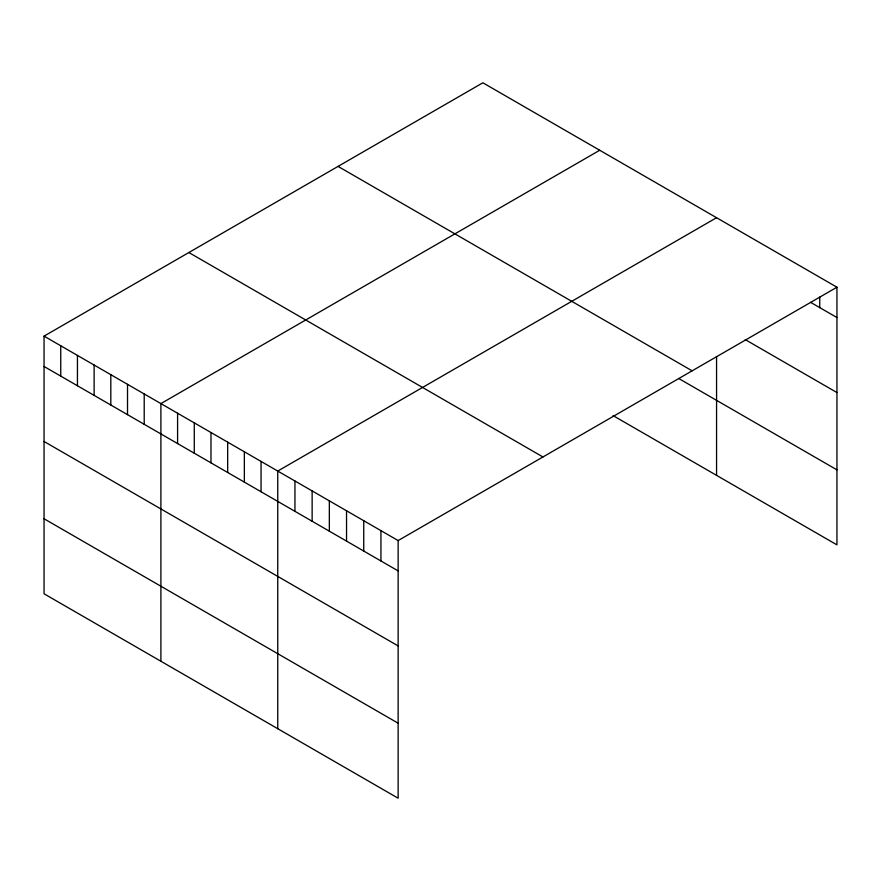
<?xml version="1.0" encoding="UTF-8"?>
<svg xmlns="http://www.w3.org/2000/svg" width="881" height="881" viewBox="0 0 881 881"><rect width="100%" height="100%" fill="white"/><g stroke="black" fill="none" stroke-linecap="round" stroke-linejoin="round"><path stroke-width="1.32" d="M836.95 287.217L398.135 540.571L398.135 798.208L44.05 593.783L44.05 336.135L482.865 82.792L836.95 287.217L836.95 544.865L613.066 415.601M599.719 150.255L160.893 403.597L160.893 661.246M716.561 217.717L277.746 471.06L277.746 728.708M810.575 302.326L836.95 317.545M745.227 339.603L836.95 392.563M338.062 166.399L692.136 370.824M678.722 378.5L836.95 469.848M188.864 252.528L542.938 456.964M44.05 336.135L398.135 540.571M44.05 366.474L398.135 570.899M44.05 441.48L398.135 645.916M44.05 518.766L398.135 723.202M819.748 297.073L819.748 307.623M716.561 356.552L716.561 475.355M380.933 530.637L380.933 560.966M363.743 520.704L363.743 551.043M346.541 510.782L346.541 541.11M329.34 500.849L329.34 531.177M312.138 490.915L312.138 521.255M294.948 480.993L294.948 511.321M261.051 461.424L261.051 491.752M244.356 451.788L244.356 482.116M227.672 442.152L227.672 472.48M210.977 432.516L210.977 462.844M194.283 422.869L194.283 453.208M177.588 413.233L177.588 443.572M144.209 393.961L144.209 424.29M127.514 384.325L127.514 414.654M110.819 374.689L110.819 405.018M94.124 365.053L94.124 395.382M77.44 355.417L77.44 385.746M60.745 345.77L60.745 376.11"/></g></svg>
